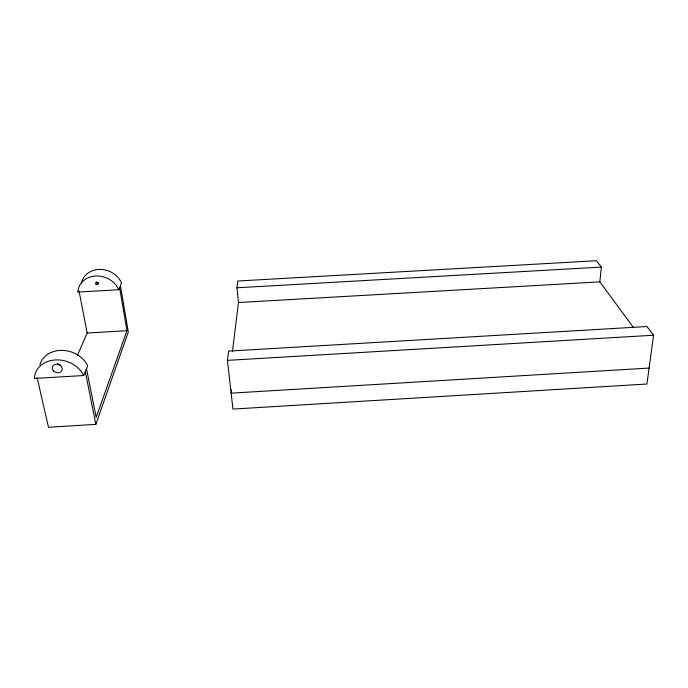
<?xml version="1.0" encoding="UTF-8"?>
<svg xmlns="http://www.w3.org/2000/svg" width="688" height="688" viewBox="0 0 688 688"><rect width="100%" height="100%" fill="white"/><g stroke="black" fill="none" stroke-linecap="round" stroke-linejoin="round"><path stroke-width="1.03" d="M633.381 327.428L599.85 281.865L601.355 267.099L596.47 260.726L237.833 281.005L236.947 287.782L238.478 302.539L232.432 351.482M231.512 389.958L231.142 393.158L649.102 368.071M227.401 360.374L228.622 351.104L646.935 326.542L653.6 335.228L646.918 384.024L232.957 409.076L227.401 360.374L653.6 335.228M37.1 377.592L48.495 427.274L95.847 424.358L128.312 331.986L120.434 285.666M119.609 287.696L126.945 330.722L96.165 417.349L86.499 368.682M83.695 375.528A25.972 21.113 16.4 0 0 55.367 359.953A25.972 21.113 16.4 0 0 34.4 378.452L83.695 375.528L87.668 365.81A25.473 20.829 16.8 0 0 62.178 350.381A25.473 20.829 16.8 0 0 39.861 364.924M118.766 289.743A21.569 18.464 20 0 0 95.563 276.026A21.569 18.464 20 0 0 77.804 292.065L118.766 289.743L121.527 282.983A21.225 18.241 20.4 0 0 100.749 269.404A21.225 18.241 20.4 0 0 81.82 281.727M77.314 355.55L87.187 333.018L79.043 291.05M87.187 333.018L126.945 330.722M236.947 287.782L601.355 267.099M238.478 302.539L599.85 281.865M85.303 371.597L95.847 424.358M81.494 283.069A21.225 18.241 20.4 0 1 81.545 282.802M98.719 282.665A1.273 1.092 21.1 0 1 97.171 283.155A1.273 1.092 21.1 0 1 96.363 281.745M60.2 364.855A5.04 4.128 17.6 0 1 58.557 364.262M58.11 363.995A5.04 4.128 17.6 0 1 57.568 363.582M96.002 284.144A1.273 1.092 21 0 0 98.126 283.955A1.273 1.092 21 0 0 96.69 282.381A1.273 1.092 21 0 0 96.002 284.144M53.63 371.124A5.117 4.18 17.3 0 0 62.083 370.118A5.117 4.18 17.3 0 0 55.977 364.279A5.117 4.18 17.3 0 0 53.63 371.124"/></g></svg>
